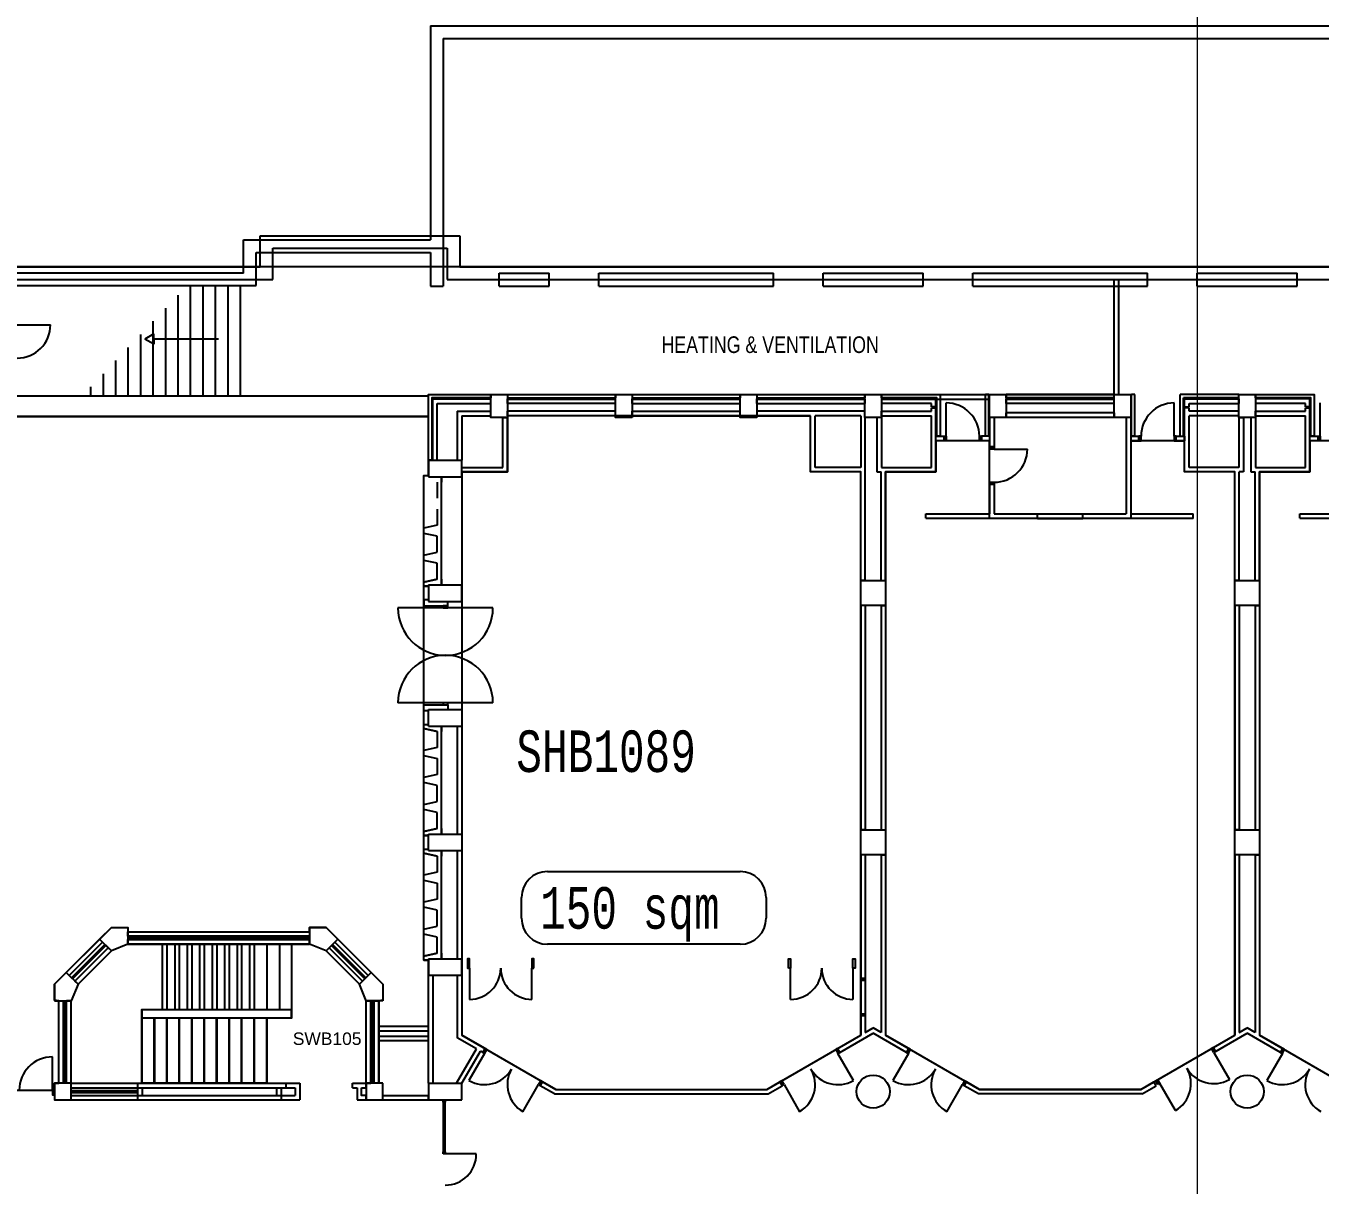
# Model space of a CAD drawing. Header units: millimetres. Extents: x -12337 to 132498, y -9485 to 82319.
# Drawn here: x 14338 to 45483, y 54419 to 82319 of the extents above; entities that cross this region are included whole.
import ezdxf

# ---------------------------------------------------------------- set-up
doc = ezdxf.new("R2010")
doc.units = ezdxf.units.MM
for name, color, linetype in [('Basement 1 - Doors Windows and Openings', 7, 'Continuous'), ('Basement 1 - General', 7, 'Continuous'), ('Basement 1 - Spaces and Zones', 7, 'Continuous'), ('Basement 1 - Stairs', 7, 'Continuous'), ('Basement 1 - Structural Members', 7, 'Continuous'), ('Basement 1 - Walls', 7, 'Continuous'), ('Basement 2 - General', 7, 'Continuous'), ('Basement 2 - Spaces and Zones', 7, 'Continuous'), ('Basement 2 - Stairs', 7, 'Continuous'), ('Basement 2 - Structural Members', 7, 'Continuous')]:
    doc.layers.add(name, color=color, linetype=linetype)
doc.styles.add('arial', font='arial.ttf')
doc.styles.add('monotxt', font='monotxt.shx')
doc.styles.add('Text_Style_2', font='Freehand', dxfattribs={"width": 0.8})

msp = doc.modelspace()

# ---------------------------------------------------------------- linework, layer by layer
at = {"layer": 'Basement 1 - Doors Windows and Openings', "color": 1, "linetype": 'Continuous', "lineweight": -3}
for p, q in [((14128, 75123, 2700), (14928, 75123, 2700)), ((36483, 72444, 2700), (36483, 73244, 2700)), ((41973, 72444, 2700), (41973, 73244, 2700)), ((45483, 72444, 2700), (45483, 73244, 2700)), ((37638, 72134, 2700), (38438, 72134, 2700)), ((24380, 68312, 2700), (23292, 68312, 2700)), ((25577, 68312, 2700), (24490, 68312, 2700)), ((24380, 66027, 2700), (23292, 66027, 2700)), ((25577, 66027, 2700), (24490, 66027, 2700)), ((25015, 59639, 2700), (25015, 58889, 2700)), ((26515, 58889, 2700), (26515, 59639, 2700)), ((32741, 58889, 2700), (32741, 59639, 2700)), ((34241, 59639, 2700), (34241, 58889, 2700)), ((34428, 59343, 2700), (34428, 58543, 2700)), ((34538, 59343, 2700), (34538, 58543, 2700)), ((14978, 56704, 2700), (14978, 57504, 2700)), ((25375, 57587, 2700), (25000, 56937, 2700)), ((34256, 56937, 2700), (33881, 57587, 2700)), ((35575, 57587, 2700), (35200, 56937, 2700)), ((42924, 57612, 2700), (43299, 56962, 2700)), ((44575, 57587, 2700), (44200, 56937, 2700)), ((26299, 56187, 2700), (26674, 56837, 2700)), ((32582, 56837, 2700), (32957, 56187, 2700)), ((36499, 56187, 2700), (36874, 56837, 2700)), ((42000, 56212, 2700), (41625, 56862, 2700)), ((24378, 56419, 2700), (24378, 55219, 2700)), ((24403, 55219, 2700), (24403, 56419, 2700)), ((24428, 55219, 2700), (24428, 56419, 2700)), ((25178, 55169, 2700), (24428, 55169, 2700))]:
    msp.add_line(p, q, dxfattribs=at)
at = {"layer": 'Basement 1 - Doors Windows and Openings', "color": 1, "linetype": 'Continuous'}
for p, q in [((16240, 60209, 2700), (15438, 59408, 2700)), ((15452, 59393, 2700), (16254, 60195, 2700)), ((16268, 60181, 2700), (16395, 60054, 2700)), ((21688, 60181, 2700), (21561, 60054, 2700)), ((22504, 59393, 2700), (21702, 60195, 2700)), ((21717, 60209, 2700), (22518, 59408, 2700))]:
    msp.add_line(p, q, dxfattribs=at)
at = {"layer": 'Basement 1 - Doors Windows and Openings', "color": 1, "linetype": 'Continuous', "lineweight": -3, "elevation": 2700}
for points in [[(36433, 72444), (36483, 72444), (36483, 72334), (36433, 72334), (36433, 72444)], [(37283, 72444), (37333, 72444), (37333, 72334), (37283, 72334), (37283, 72444)], [(41173, 72444), (41123, 72444), (41123, 72334), (41173, 72334), (41173, 72444)], [(42023, 72444), (41973, 72444), (41973, 72334), (42023, 72334), (42023, 72444)], [(45433, 72444), (45483, 72444), (45483, 72334), (45433, 72334), (45433, 72444)], [(37638, 72184), (37638, 72134), (37528, 72134), (37528, 72184), (37638, 72184)], [(37638, 71334), (37638, 71284), (37528, 71284), (37528, 71334), (37638, 71334)], [(24490, 68312), (24490, 68362), (24380, 68362), (24380, 68312), (24490, 68312)], [(24490, 65977), (24490, 66027), (24380, 66027), (24380, 65977), (24490, 65977)], [(25015, 59639), (25015, 59869), (24965, 59869), (24965, 59639), (25015, 59639)], [(26565, 59639), (26565, 59869), (26515, 59869), (26515, 59639), (26565, 59639)], [(32691, 59639), (32691, 59869), (32741, 59869), (32741, 59639), (32691, 59639)], [(34241, 59639), (34241, 59869), (34291, 59869), (34291, 59639), (34241, 59639)], [(34428, 59343), (34428, 59393), (34538, 59393), (34538, 59343), (34428, 59343)], [(34428, 58493), (34428, 58543), (34538, 58543), (34538, 58493), (34428, 58493)], [(25375, 57587), (25430, 57682), (25387, 57707), (25332, 57612), (25375, 57587)], [(33924, 57612), (33869, 57707), (33826, 57682), (33881, 57587), (33924, 57612)], [(35575, 57587), (35630, 57682), (35587, 57707), (35532, 57612), (35575, 57587)], [(42924, 57612), (42869, 57707), (42913, 57732), (42968, 57637), (42924, 57612)], [(44575, 57587), (44630, 57682), (44587, 57707), (44532, 57612), (44575, 57587)], [(15028, 56704), (14978, 56704), (14978, 56594), (15028, 56594), (15028, 56704)], [(26718, 56812), (26773, 56907), (26729, 56932), (26674, 56837), (26718, 56812)], [(32582, 56837), (32527, 56932), (32484, 56907), (32539, 56812), (32582, 56837)], [(36918, 56812), (36973, 56907), (36929, 56932), (36874, 56837), (36918, 56812)], [(41582, 56837), (41527, 56932), (41570, 56957), (41625, 56862), (41582, 56837)], [(24378, 56419), (24378, 56469), (24428, 56469), (24428, 56419), (24378, 56419)], [(24378, 55169), (24378, 55219), (24428, 55219), (24428, 55169), (24378, 55169)]]:
    msp.add_lwpolyline(points, dxfattribs=at)
at = {"layer": 'Basement 1 - Doors Windows and Openings', "color": 1, "linetype": 'Continuous', "elevation": 2700}
for points in [[(16395, 60054), (16113, 60336), (15311, 59535), (15594, 59252), (16395, 60054)], [(21561, 60054), (21844, 60336), (22645, 59535), (22363, 59252), (21561, 60054)]]:
    msp.add_lwpolyline(points, dxfattribs=at)
at = {"layer": 'Basement 1 - Doors Windows and Openings', "color": 1, "linetype": 'Continuous', "lineweight": -3}
for centre, radius, start, end in [((14128, 75123, 2700), 800, 270, 0), ((36483, 72444, 2700), 800, 0, 90), ((41973, 72444, 2700), 800, 90, 180), ((37638, 72134, 2700), 800, 270, 0), ((24435, 68312, 2700), 1143, 180, 0), ((24435, 66027, 2700), 1143, 0, 180), ((25015, 59639, 2700), 750, 270, 0), ((26515, 59639, 2700), 750, 180, 270), ((32741, 59639, 2700), 750, 270, 0), ((34241, 59639, 2700), 750, 180, 270), ((14978, 56704, 2700), 800, 90, 180), ((25375, 57587, 2700), 750, 240.0001, 329.9999), ((26674, 56837, 2700), 750, 149.9999, 240.0002), ((32582, 56837, 2700), 750, 300, 30), ((33881, 57587, 2700), 750, 210, 300), ((35575, 57587, 2700), 750, 240, 330), ((36874, 56837, 2700), 750, 149.9999, 240.0002), ((41625, 56862, 2700), 750, 300, 30), ((42924, 57612, 2700), 750, 210, 300), ((44575, 57587, 2700), 750, 240, 330), ((45874, 56837, 2700), 750, 150, 240), ((24428, 55169, 2700), 750, 270, 0)]:
    msp.add_arc(centre, radius, start, end, dxfattribs=at)
at = {"layer": 'Basement 1 - General', "color": 7, "linetype": 'Continuous'}
for p, q in [((26890, 61966, 2700), (31527, 61966, 2700)), ((26265, 60841, 2700), (26265, 61341, 2700)), ((32152, 61341, 2700), (32152, 60841, 2700)), ((31527, 60216, 2700), (26890, 60216, 2700))]:
    msp.add_line(p, q, dxfattribs=at)
for centre, start, end in [((26890, 61341, 2700), 90, 180), ((31527, 61341, 2700), 0, 90), ((26890, 60841, 2700), 180, 270), ((31527, 60841, 2700), 270, 0)]:
    msp.add_arc(centre, 625, start, end, dxfattribs=at)
at = {"layer": 'Basement 1 - Spaces and Zones', "color": 10, "linetype": 'Continuous', "elevation": 2700}
msp.add_lwpolyline([(14128, 56704), (15028, 56704), (15028, 56869), (15128, 56869), (15128, 58852), (15028, 58869), (15028, 59252), (16395, 60619), (16795, 60619), (16795, 60519), (21161, 60519), (21161, 60619), (21561, 60619), (22928, 59252), (22928, 58869), (22828, 58852), (22828, 58246), (24028, 58246), (24028, 59837), (23914, 59837), (23914, 71502), (24028, 71502), (24028, 72919), (24028, 72919), (13978, 72919)], dxfattribs=at)
for points in [[(33218, 72936), (25928, 72936), (25928, 71584), (24828, 71584), (24828, 58030), (27089, 56724), (32167, 56724), (34428, 58030), (34428, 71584), (33218, 71584), (33218, 72936)], [(36238, 72334), (36238, 71584), (35028, 71584), (35028, 58030), (37289, 56724), (41167, 56724), (43428, 58030), (43428, 71584), (42218, 71584), (42218, 72334), (40928, 72334), (40928, 70464), (37528, 70464), (37528, 72334), (36238, 72334)], [(45238, 72334), (45238, 71584), (44028, 71584), (44028, 58030), (46289, 56724), (50167, 56724), (52428, 58030), (52428, 71584), (51218, 71584), (51218, 72334), (49928, 72334), (49928, 70464), (46528, 70464), (46528, 72334), (45238, 72334)]]:
    msp.add_lwpolyline(points, close=True, dxfattribs=at)
at = {"layer": 'Basement 1 - Stairs', "color": 7, "linetype": 'Continuous'}
for p, q in [((18295, 76069, 2700), (18295, 73419, 2700)), ((18595, 76069, 2700), (18595, 73419, 2700)), ((18895, 76069, 2700), (18895, 73419, 2700)), ((19195, 76054, 2700), (19195, 73419, 2700)), ((19495, 76069, 2700), (19495, 73419, 2700)), ((17995, 75842, 2700), (17995, 73419, 2700)), ((17695, 75526, 2700), (17695, 73419, 2700)), ((17395, 75210, 2700), (17395, 73419, 2700)), ((17095, 74895, 2700), (17095, 73419, 2700)), ((17416, 74911, 2700), (17201, 74783, 2700)), ((17416, 74655, 2700), (17201, 74783, 2700)), ((17416, 74783, 2700), (17416, 74911, 2700)), ((18975, 74783, 2700), (17416, 74783, 2700)), ((17416, 74783, 2700), (17416, 74655, 2700)), ((16795, 74579, 2700), (16795, 73419, 2700)), ((16495, 74264, 2700), (16495, 73419, 2700)), ((16195, 73948, 2700), (16195, 73419, 2700)), ((15895, 73633, 2700), (15895, 73419, 2700)), ((17738, 58644, 2700), (17738, 60219, 2700)), ((17738, 60219, 2700), (20738, 60219, 2700)), ((18038, 58644, 2700), (18038, 60219, 2700)), ((18338, 58644, 2700), (18338, 60219, 2700)), ((18638, 58644, 2700), (18638, 60219, 2700)), ((18938, 58644, 2700), (18938, 60219, 2700)), ((19238, 58644, 2700), (19238, 60219, 2700)), ((19538, 58644, 2700), (19538, 60219, 2700)), ((19838, 58644, 2700), (19838, 60219, 2700)), ((20138, 60219, 2700), (20138, 58644, 2700)), ((20438, 60219, 2700), (20438, 58644, 2700)), ((20738, 58644, 2700), (20738, 60219, 2700)), ((17438, 56869, 2700), (17438, 58444, 2700)), ((17738, 56869, 2700), (17738, 58444, 2700)), ((18038, 56869, 2700), (18038, 58444, 2700)), ((18338, 56869, 2700), (18338, 58444, 2700)), ((18638, 56869, 2700), (18638, 58444, 2700)), ((18938, 56869, 2700), (18938, 58444, 2700)), ((19238, 56869, 2700), (19238, 58444, 2700)), ((19538, 56869, 2700), (19538, 58444, 2700)), ((19838, 56869, 2700), (19838, 58444, 2700))]:
    msp.add_line(p, q, dxfattribs=at)
at = {"layer": 'Basement 1 - Stairs', "color": 7, "linetype": 'Continuous', "elevation": 2700}
for points in [[(17138, 58444), (17138, 58644), (20738, 58644)], [(20138, 58444), (20738, 58444), (20738, 58644)], [(20138, 56869), (17138, 56869), (17138, 58444), (20138, 58444), (20138, 56869)], [(17003, 56694), (17003, 56644), (15453, 56644), (15453, 56694), (17003, 56694)]]:
    msp.add_lwpolyline(points, dxfattribs=at)
at = {"layer": 'Basement 1 - Structural Members', "color": 4, "linetype": 'Continuous'}
for p, q in [((24078, 82319, 2700), (57178, 82319, 2700)), ((24078, 82319, 2700), (24078, 77169, 2700)), ((24378, 82019, 2700), (24378, 76054, 2700)), ((24378, 82019, 2700), (56878, 82019, 2700)), ((19578, 77169, 2700), (24078, 77169, 2700)), ((19578, 76369, 2700), (19578, 77169, 2700)), ((19878, 76869, 2700), (24078, 76869, 2700)), ((19878, 76069, 2700), (19878, 76869, 2700)), ((24078, 76869, 2700), (24078, 76054, 2700)), ((19578, 76369, 2700), (14128, 76369, 2700)), ((25728, 76369, 2700), (26928, 76369, 2700)), ((25728, 76054, 2700), (25728, 76369, 2700)), ((26928, 76054, 2700), (26928, 76369, 2700)), ((28128, 76054, 2700), (28128, 76369, 2700)), ((28128, 76369, 2700), (32328, 76369, 2700)), ((32328, 76054, 2700), (32328, 76369, 2700)), ((33528, 76054, 2700), (33528, 76369, 2700)), ((33528, 76369, 2700), (35928, 76369, 2700)), ((35928, 76054, 2700), (35928, 76369, 2700)), ((37128, 76369, 2700), (41328, 76369, 2700)), ((37128, 76054, 2700), (37128, 76369, 2700)), ((41328, 76054, 2700), (41328, 76369, 2700)), ((42528, 76369, 2700), (44928, 76369, 2700)), ((42528, 76054, 2700), (42528, 76369, 2700)), ((44928, 76054, 2700), (44928, 76369, 2700)), ((14128, 76069, 2700), (19878, 76069, 2700)), ((24078, 76054, 2700), (24378, 76054, 2700)), ((25728, 76054, 2700), (26928, 76054, 2700)), ((28128, 76054, 2700), (32328, 76054, 2700)), ((33528, 76054, 2700), (35928, 76054, 2700)), ((37128, 76054, 2700), (41328, 76054, 2700)), ((42528, 76054, 2700), (44928, 76054, 2700)), ((13978, 73419, 2700), (24028, 73419, 2700)), ((25928, 73444, 2700), (28528, 73444, 2700)), ((25928, 73444, 2700), (25928, 73364, 2700)), ((25928, 73364, 2700), (28528, 73364, 2700)), ((28528, 73444, 2700), (28528, 73364, 2700)), ((28928, 73444, 2700), (28928, 73364, 2700)), ((28928, 73444, 2700), (31528, 73444, 2700)), ((28928, 73364, 2700), (31528, 73364, 2700)), ((31528, 73444, 2700), (31528, 73364, 2700)), ((31928, 73444, 2700), (31928, 73364, 2700)), ((31928, 73444, 2700), (34528, 73444, 2700)), ((31928, 73364, 2700), (34528, 73364, 2700)), ((34528, 73444, 2700), (34528, 73364, 2700)), ((34928, 73364, 2700), (34928, 73444, 2700)), ((37508, 73444, 2700), (37428, 73444, 2700)), ((37428, 72444, 2700), (37428, 73444, 2700)), ((37508, 72444, 2700), (37508, 73444, 2700)), ((40528, 73444, 2700), (37928, 73444, 2700)), ((37928, 73364, 2700), (37928, 73444, 2700)), ((40528, 73364, 2700), (37928, 73364, 2700)), ((40528, 73364, 2700), (40528, 73444, 2700)), ((40948, 72444, 2700), (40948, 73444, 2700)), ((41028, 73444, 2700), (40948, 73444, 2700)), ((41028, 72444, 2700), (41028, 73444, 2700)), ((43528, 73444, 2700), (42118, 73444, 2700)), ((42118, 72444, 2700), (42118, 73444, 2700)), ((42198, 72444, 2700), (42198, 73364, 2700)), ((43528, 73364, 2700), (42198, 73364, 2700)), ((43528, 73364, 2700), (43528, 73444, 2700)), ((43928, 73364, 2700), (43928, 73444, 2700)), ((13978, 72919, 2700), (24028, 72919, 2700)), ((37508, 72444, 2700), (37428, 72444, 2700)), ((41028, 72444, 2700), (40948, 72444, 2700)), ((42118, 72444, 2700), (42198, 72444, 2700)), ((24028, 71869, 2700), (24828, 71869, 2700)), ((24028, 71869, 2700), (24028, 71469, 2700)), ((24028, 71869, 2700), (24028, 71469, 2700)), ((24028, 71869, 2700), (24828, 71869, 2700)), ((24828, 71469, 2700), (24828, 71869, 2700)), ((24828, 71469, 2700), (24828, 71869, 2700)), ((24028, 71469, 2700), (24828, 71469, 2700)), ((24028, 71469, 2700), (24828, 71469, 2700)), ((24236, 71335, 2700), (24236, 70953, 2700)), ((24340, 68869, 2700), (24340, 71469, 2700)), ((24340, 71469, 2700), (24340, 71335, 2700)), ((24236, 70685, 2700), (24236, 70303, 2700)), ((24236, 70303, 2700), (23914, 70232, 2700)), ((24236, 70035, 2700), (23914, 70106, 2700)), ((24236, 69653, 2700), (24236, 70035, 2700)), ((23914, 69582, 2700), (24236, 69653, 2700)), ((24236, 69385, 2700), (23914, 69456, 2700)), ((24236, 69003, 2700), (24236, 69385, 2700)), ((23914, 68932, 2700), (24236, 69003, 2700)), ((23914, 68932, 2700), (24236, 69003, 2700)), ((24236, 69003, 2700), (23914, 68932, 2700)), ((23914, 68837, 2700), (23914, 68932, 2700)), ((24028, 68837, 2700), (23914, 68837, 2700)), ((23914, 68837, 2700), (24028, 68837, 2700)), ((24028, 68869, 2700), (24828, 68869, 2700)), ((24028, 68869, 2700), (24028, 68469, 2700)), ((24340, 68869, 2700), (24340, 69003, 2700)), ((24340, 69003, 2700), (24340, 68869, 2700)), ((24828, 68469, 2700), (24828, 68869, 2700)), ((23914, 68505, 2700), (23914, 68362, 2700)), ((24028, 68505, 2700), (23914, 68505, 2700)), ((23914, 68362, 2700), (24490, 68362, 2700)), ((24028, 68469, 2700), (24828, 68469, 2700)), ((24490, 68362, 2700), (24490, 68469, 2700)), ((23914, 65834, 2700), (23914, 65977, 2700)), ((23914, 65977, 2700), (24490, 65977, 2700)), ((24028, 65834, 2700), (23914, 65834, 2700)), ((24028, 65469, 2700), (24028, 65869, 2700)), ((24028, 65869, 2700), (24828, 65869, 2700)), ((24490, 65977, 2700), (24490, 65869, 2700)), ((24828, 65869, 2700), (24828, 65469, 2700)), ((23914, 62837, 2700), (23914, 65502, 2700)), ((23914, 65502, 2700), (24028, 65502, 2700)), ((23914, 65406, 2700), (24236, 65335, 2700)), ((24236, 65335, 2700), (23914, 65406, 2700)), ((24028, 65469, 2700), (24828, 65469, 2700)), ((24340, 62869, 2700), (24340, 65469, 2700)), ((24340, 65469, 2700), (24340, 65335, 2700)), ((24236, 65335, 2700), (24236, 64953, 2700)), ((24236, 64953, 2700), (23914, 64882, 2700)), ((23914, 64756, 2700), (24236, 64685, 2700)), ((24236, 64685, 2700), (24236, 64303, 2700)), ((24236, 64303, 2700), (23914, 64232, 2700)), ((24236, 64035, 2700), (23914, 64106, 2700)), ((24236, 63653, 2700), (24236, 64035, 2700)), ((23914, 63582, 2700), (24236, 63653, 2700)), ((24236, 63385, 2700), (23914, 63456, 2700)), ((24236, 63003, 2700), (24236, 63385, 2700)), ((23914, 62932, 2700), (24236, 63003, 2700)), ((23914, 62932, 2700), (24236, 63003, 2700)), ((24236, 63003, 2700), (23914, 62932, 2700)), ((23914, 62837, 2700), (23914, 62932, 2700)), ((24340, 63003, 2700), (24340, 62869, 2700)), ((24340, 62869, 2700), (24340, 63003, 2700)), ((23914, 62837, 2700), (24028, 62837, 2700)), ((24028, 62837, 2700), (23914, 62837, 2700)), ((24028, 62869, 2700), (24828, 62869, 2700)), ((24028, 62469, 2700), (24028, 62869, 2700)), ((24828, 62869, 2700), (24828, 62469, 2700)), ((23914, 62502, 2700), (24028, 62502, 2700)), ((23914, 59837, 2700), (23914, 62502, 2700)), ((24236, 62335, 2700), (23914, 62406, 2700)), ((23914, 62406, 2700), (24236, 62335, 2700)), ((24028, 62469, 2700), (24828, 62469, 2700)), ((24236, 62335, 2700), (24236, 61953, 2700)), ((24340, 62469, 2700), (24340, 62335, 2700)), ((24340, 59869, 2700), (24340, 62469, 2700)), ((24236, 61953, 2700), (23914, 61882, 2700)), ((23914, 61756, 2700), (24236, 61685, 2700)), ((24236, 61685, 2700), (24236, 61303, 2700)), ((24236, 61303, 2700), (23914, 61232, 2700)), ((24236, 61035, 2700), (23914, 61106, 2700)), ((24236, 60653, 2700), (24236, 61035, 2700)), ((16395, 60619, 2700), (16113, 60336, 2700)), ((16395, 60619, 2700), (16795, 60619, 2700)), ((16795, 60619, 2700), (16795, 60219, 2700)), ((16795, 60519, 2700), (21161, 60519, 2700)), ((21561, 60619, 2700), (21161, 60619, 2700)), ((21161, 60619, 2700), (21161, 60219, 2700)), ((21561, 60619, 2700), (21844, 60336, 2700)), ((23914, 60582, 2700), (24236, 60653, 2700)), ((24236, 60385, 2700), (23914, 60456, 2700)), ((16113, 60336, 2700), (16395, 60054, 2700)), ((16795, 60219, 2700), (16395, 60054, 2700)), ((16795, 60379, 2700), (21161, 60379, 2700)), ((21561, 60054, 2700), (21161, 60219, 2700)), ((21844, 60336, 2700), (21561, 60054, 2700)), ((24236, 60003, 2700), (24236, 60385, 2700)), ((23914, 59932, 2700), (24236, 60003, 2700)), ((24236, 60003, 2700), (23914, 59932, 2700)), ((23914, 59932, 2700), (24236, 60003, 2700)), ((23914, 59837, 2700), (23914, 59932, 2700)), ((23914, 59837, 2700), (24028, 59837, 2700)), ((24028, 59837, 2700), (23914, 59837, 2700)), ((24028, 59869, 2700), (24028, 59469, 2700)), ((24028, 59869, 2700), (24828, 59869, 2700)), ((24340, 59869, 2700), (24340, 60003, 2700)), ((24340, 60003, 2700), (24340, 59869, 2700)), ((24828, 59469, 2700), (24828, 59869, 2700)), ((15028, 59252, 2700), (15311, 59535, 2700)), ((15311, 59535, 2700), (15594, 59252, 2700)), ((22645, 59535, 2700), (22363, 59252, 2700)), ((22928, 59252, 2700), (22645, 59535, 2700)), ((15028, 59252, 2700), (15028, 58852, 2700)), ((15594, 59252, 2700), (15428, 58852, 2700)), ((22528, 58852, 2700), (22363, 59252, 2700)), ((22928, 59252, 2700), (22928, 58852, 2700)), ((24028, 59469, 2700), (24828, 59469, 2700)), ((15028, 59002, 2700), (15028, 58869, 2700)), ((22928, 59002, 2700), (22928, 58869, 2700)), ((15028, 58852, 2700), (15428, 58852, 2700)), ((15128, 56869, 2700), (15128, 58852, 2700)), ((15268, 56869, 2700), (15268, 58852, 2700)), ((22928, 58852, 2700), (22528, 58852, 2700)), ((22688, 56869, 2700), (22688, 58852, 2700)), ((22828, 56869, 2700), (22828, 58852, 2700)), ((24028, 56869, 2700), (24028, 56469, 2700)), ((24028, 56869, 2700), (24828, 56869, 2700)), ((24828, 56469, 2700), (24828, 56869, 2700)), ((24028, 56469, 2700), (24828, 56469, 2700))]:
    msp.add_line(p, q, dxfattribs=at)
at = {"layer": 'Basement 1 - Structural Members', "color": 4, "linetype": 'Continuous', "elevation": 2700}
for points in [[(24108, 71869), (24028, 71869), (24028, 73444), (25528, 73444), (25528, 73364), (24108, 73364), (24108, 71869)], [(25928, 72894), (25528, 72894), (25528, 73444), (25928, 73444), (25928, 72894)], [(28928, 72894), (28528, 72894), (28528, 73444), (28928, 73444), (28928, 72894)], [(31928, 72894), (31528, 72894), (31528, 73444), (31928, 73444), (31928, 72894)], [(34928, 72894), (34528, 72894), (34528, 73444), (34928, 73444), (34928, 72894)], [(34928, 73444), (36338, 73444), (36338, 72444), (36258, 72444), (36258, 73364), (34928, 73364)], [(37928, 72894), (37528, 72894), (37528, 73444), (37928, 73444), (37928, 72894)], [(40928, 72894), (40528, 72894), (40528, 73444), (40928, 73444), (40928, 72894)], [(43928, 72894), (43528, 72894), (43528, 73444), (43928, 73444), (43928, 72894)], [(43928, 73444), (45338, 73444), (45338, 72444), (45258, 72444), (45258, 73364), (43928, 73364)], [(35028, 68369), (34428, 68369), (34428, 68969), (35028, 68969), (35028, 68369)], [(44028, 68369), (43428, 68369), (43428, 68969), (44028, 68969), (44028, 68369)], [(35028, 62369), (34428, 62369), (34428, 62969), (35028, 62969), (35028, 62369)], [(44028, 62369), (43428, 62369), (43428, 62969), (44028, 62969), (44028, 62369)], [(15428, 56869), (15028, 56869), (15028, 56469), (15428, 56469), (15428, 56869)], [(22928, 56869), (22528, 56869), (22528, 56469), (22928, 56469), (22928, 56869)]]:
    msp.add_lwpolyline(points, dxfattribs=at)
at = {"layer": 'Basement 1 - Structural Members', "color": 4, "linetype": 'Continuous'}
for centre in [(34728, 56669, 2700), (43728, 56669, 2700)]:
    msp.add_circle(centre, 400, dxfattribs=at)
at = {"layer": 'Basement 1 - Walls', "color": 3, "linetype": 'Continuous'}
for p, q in [((24128, 71869), (24128, 73344)), ((24128, 73344), (25528, 73344)), ((24238, 73234), (25528, 73234)), ((24238, 71869), (24238, 73234)), ((25528, 73234), (25528, 73344)), ((25928, 73234), (25928, 73344)), ((28528, 73344), (25928, 73344)), ((28528, 73234), (25928, 73234)), ((28528, 73234), (28528, 73344)), ((28928, 73234), (28928, 73344)), ((28928, 73344), (31528, 73344)), ((28928, 73234), (31528, 73234)), ((31528, 73234), (31528, 73344)), ((31928, 73344), (34528, 73344)), ((31928, 73234), (31928, 73344)), ((31928, 73234), (34528, 73234)), ((34528, 73344), (34528, 73234)), ((34928, 73344), (34928, 73234)), ((36238, 73344), (34928, 73344)), ((36128, 73234), (34928, 73234)), ((36128, 73150), (36128, 73234)), ((36238, 73150), (36238, 73344)), ((37928, 73234), (37928, 73344)), ((40528, 73344), (37928, 73344)), ((40528, 73234), (37928, 73234)), ((40528, 73234), (40528, 73344)), ((42218, 73344), (43528, 73344)), ((42218, 73150), (42218, 73344)), ((42328, 73150), (42328, 73234)), ((42328, 73234), (43528, 73234)), ((43528, 73344), (43528, 73234)), ((43928, 73344), (43928, 73234)), ((45238, 73344), (43928, 73344)), ((45128, 73234), (43928, 73234)), ((45128, 73150), (45128, 73234)), ((45238, 73150), (45238, 73344)), ((24718, 73046), (24718, 71869)), ((24718, 73046), (25528, 73046)), ((24828, 72936), (24828, 71869)), ((24828, 72936), (25528, 72936)), ((25528, 72936), (25528, 73046)), ((25818, 72894), (25928, 72894)), ((25818, 71694), (25818, 72894)), ((25928, 72936), (25928, 73046)), ((28528, 73046), (25928, 73046)), ((28528, 72936), (25928, 72936)), ((25928, 71584), (25928, 72894)), ((28528, 72936), (28528, 73046)), ((28928, 72936), (28928, 73046)), ((28928, 73046), (31528, 73046)), ((28928, 72936), (31528, 72936)), ((31528, 72936), (31528, 73046)), ((34528, 73046), (31928, 73046)), ((33218, 71584), (33218, 72936)), ((33328, 71694), (33328, 72936)), ((34428, 72936), (33328, 72936)), ((34428, 72936), (34428, 71694)), ((34528, 72894), (34528, 73046)), ((34538, 72894), (34528, 72894)), ((34538, 68969), (34538, 72894)), ((34928, 72894), (34818, 72894)), ((34818, 72894), (34818, 71584)), ((34928, 72936), (34928, 73046)), ((34928, 73046), (36128, 73046)), ((34928, 72936), (36128, 72936)), ((34928, 72894), (34928, 71694)), ((36238, 73150), (36128, 73150)), ((36128, 73130), (36238, 73130)), ((36128, 73046), (36128, 73130)), ((36128, 71694), (36128, 72936)), ((36238, 71584), (36238, 73130)), ((37528, 72894), (37528, 72184)), ((37638, 72894), (37528, 72894)), ((37638, 72894), (37638, 72184)), ((40528, 73004), (37928, 73004)), ((37928, 72894), (37928, 73004)), ((40528, 72894), (37928, 72894)), ((40528, 73004), (40528, 72894)), ((40818, 72894), (40818, 70574)), ((40928, 72894), (40818, 72894)), ((40928, 72894), (40928, 70574)), ((42218, 73150), (42328, 73150)), ((42218, 71584), (42218, 73130)), ((42328, 73130), (42218, 73130)), ((42328, 73046), (42328, 73130)), ((43528, 73046), (42328, 73046)), ((42328, 71694), (42328, 72936)), ((43528, 72936), (42328, 72936)), ((43528, 72936), (43528, 73046)), ((43528, 72894), (43528, 71694)), ((43528, 72894), (43638, 72894)), ((43638, 72894), (43638, 71584)), ((43928, 72894), (43818, 72894)), ((43818, 72894), (43818, 71584)), ((43928, 72936), (43928, 73046)), ((43928, 73046), (45128, 73046)), ((43928, 72936), (45128, 72936)), ((43928, 72894), (43928, 71694)), ((45238, 73150), (45128, 73150)), ((45128, 73046), (45128, 73130)), ((45128, 73130), (45238, 73130)), ((45128, 71694), (45128, 72936)), ((45238, 71584), (45238, 73130)), ((37333, 72334), (37333, 72444)), ((37528, 72444), (37333, 72444)), ((37528, 72334), (37333, 72334)), ((37528, 72444), (37528, 72334)), ((40928, 72444), (40928, 72334)), ((40928, 72444), (41123, 72444)), ((40928, 72334), (41123, 72334)), ((41123, 72334), (41123, 72444)), ((42023, 72444), (42218, 72444)), ((42023, 72334), (42023, 72444)), ((42023, 72334), (42218, 72334)), ((42218, 72444), (42218, 72334)), ((37638, 72184), (37528, 72184)), ((24128, 71869), (24238, 71869)), ((24718, 71869), (24828, 71869)), ((24828, 71584), (24828, 71694)), ((24828, 71694), (25818, 71694)), ((34428, 71694), (33328, 71694)), ((34928, 71694), (36128, 71694)), ((43528, 71694), (42328, 71694)), ((43928, 71694), (45128, 71694)), ((24718, 71469), (24828, 71469)), ((24828, 71584), (25928, 71584)), ((34428, 71584), (33218, 71584)), ((34428, 68969), (34428, 71584)), ((34818, 71584), (34918, 71584)), ((34918, 68969), (34918, 71584)), ((35028, 71584), (36238, 71584)), ((35028, 68969), (35028, 71584)), ((43428, 71584), (42218, 71584)), ((43428, 68969), (43428, 71584)), ((43538, 68969), (43538, 71584)), ((43638, 71584), (43538, 71584)), ((43818, 71584), (43918, 71584)), ((43918, 68969), (43918, 71584)), ((44028, 68969), (44028, 71584)), ((44028, 71584), (45238, 71584)), ((37638, 71284), (37528, 71284)), ((37528, 71284), (37528, 70574)), ((37638, 71284), (37638, 70574)), ((35994, 70468), (35994, 70578)), ((35994, 70574), (37528, 70574)), ((38683, 70464), (35994, 70464)), ((37638, 70574), (38683, 70574)), ((38683, 70464), (38683, 70574)), ((38683, 70574), (39773, 70574)), ((38683, 70464), (39773, 70464)), ((39773, 70464), (39773, 70574)), ((39773, 70574), (40818, 70574)), ((42428, 70464), (39773, 70464)), ((40928, 70574), (42428, 70574)), ((42428, 70464), (42428, 70574)), ((44994, 70468), (44994, 70578)), ((44994, 70574), (46528, 70574)), ((47683, 70464), (44994, 70464)), ((24718, 68869), (24828, 68869)), ((34538, 68969), (34428, 68969)), ((34918, 68969), (35028, 68969)), ((43538, 68969), (43428, 68969)), ((43918, 68969), (44028, 68969)), ((34428, 68369), (34428, 62969)), ((34538, 68369), (34428, 68369)), ((34538, 68369), (34538, 62969)), ((34918, 68369), (35028, 68369)), ((34918, 68369), (34918, 62969)), ((35028, 68369), (35028, 62969)), ((43428, 68369), (43428, 62969)), ((43538, 68369), (43428, 68369)), ((43538, 68369), (43538, 62969)), ((43918, 68369), (43918, 62969)), ((43918, 68369), (44028, 68369)), ((44028, 68369), (44028, 62969)), ((24718, 65469), (24828, 65469)), ((24718, 65469), (24718, 62869)), ((24828, 65469), (24828, 62869)), ((34538, 62969), (34428, 62969)), ((34918, 62969), (35028, 62969)), ((43538, 62969), (43428, 62969)), ((43918, 62969), (44028, 62969)), ((24718, 62869), (24828, 62869)), ((24718, 62469), (24828, 62469)), ((24718, 62469), (24718, 59869)), ((24828, 62469), (24828, 59869)), ((34538, 62369), (34428, 62369)), ((34428, 62369), (34428, 59393)), ((34538, 62369), (34538, 59393)), ((34918, 62369), (34918, 58093)), ((34918, 62369), (35028, 62369)), ((35028, 62369), (35028, 58030)), ((43538, 62369), (43428, 62369)), ((43428, 62369), (43428, 58030)), ((43538, 62369), (43538, 58093)), ((43918, 62369), (43918, 58093)), ((43918, 62369), (44028, 62369)), ((44028, 62369), (44028, 58030)), ((16795, 60219), (16795, 60329)), ((16795, 60329), (21161, 60329)), ((16795, 60219), (21161, 60219)), ((21161, 60219), (21161, 60329)), ((24718, 59869), (24828, 59869)), ((24028, 59469), (24138, 59469)), ((24028, 56869), (24028, 59469)), ((24138, 56869), (24138, 59469)), ((24718, 59469), (24828, 59469)), ((24718, 59469), (24718, 57966)), ((24828, 59469), (24828, 58030)), ((34538, 59393), (34428, 59393)), ((15318, 56869), (15318, 58852)), ((15428, 58852), (15318, 58852)), ((15428, 56869), (15428, 58852)), ((22528, 58852), (22638, 58852)), ((22528, 56869), (22528, 58852)), ((22638, 56869), (22638, 58852)), ((22828, 58246), (24028, 58246)), ((34538, 58493), (34428, 58493)), ((34428, 58493), (34428, 58030)), ((34538, 58493), (34538, 58093)), ((22828, 58136), (24028, 58136)), ((22828, 58008), (24028, 58008)), ((25180, 57699), (24718, 57966)), ((25387, 57707), (24828, 58030)), ((33869, 57707), (34428, 58030)), ((33924, 57612), (34728, 58076)), ((34538, 58093), (34728, 58203)), ((34918, 58093), (34728, 58203)), ((35532, 57612), (34728, 58076)), ((35587, 57707), (35028, 58030)), ((42869, 57707), (43428, 58030)), ((42924, 57612), (43728, 58076)), ((43538, 58093), (43728, 58203)), ((43918, 58093), (43728, 58203)), ((44532, 57612), (43728, 58076)), ((44587, 57707), (44028, 58030)), ((22828, 57898), (24028, 57898)), ((24701, 56869), (25180, 57699)), ((24828, 56869), (25276, 57644)), ((25332, 57612), (25276, 57644)), ((25332, 57612), (25387, 57707)), ((33924, 57612), (33869, 57707)), ((35532, 57612), (35587, 57707)), ((42924, 57612), (42869, 57707)), ((44532, 57612), (44587, 57707)), ((15428, 56869), (15318, 56869)), ((17028, 56869), (20928, 56869)), ((17028, 56869), (17028, 56469)), ((17138, 56759), (20818, 56759)), ((17138, 56759), (17138, 56579)), ((20818, 56759), (20818, 56579)), ((20928, 56869), (20928, 56469)), ((22528, 56869), (22638, 56869)), ((24028, 56869), (24138, 56869)), ((24701, 56869), (24828, 56869)), ((26718, 56812), (26773, 56907)), ((27060, 56614), (26718, 56812)), ((27089, 56724), (26773, 56907)), ((27089, 56724), (32167, 56724)), ((32167, 56724), (32484, 56907)), ((32197, 56614), (32539, 56812)), ((32484, 56907), (32539, 56812)), ((36918, 56812), (36973, 56907)), ((37260, 56614), (36918, 56812)), ((37289, 56724), (36973, 56907)), ((41167, 56724), (37289, 56724)), ((41167, 56724), (41484, 56907)), ((41197, 56614), (41539, 56812)), ((41539, 56812), (41484, 56907)), ((17028, 56469), (20928, 56469)), ((17138, 56579), (20818, 56579)), ((22928, 56579), (24028, 56579)), ((22928, 56469), (24028, 56469)), ((24028, 56469), (24028, 56579)), ((27060, 56614), (32197, 56614)), ((41197, 56614), (37260, 56614))]:
    msp.add_line(p, q, dxfattribs=at)
for points in [[(31928, 73046), (31928, 72936), (33218, 72936)], [(36433, 72334), (36238, 72334), (36238, 72444), (36433, 72444), (36433, 72334)], [(45433, 72334), (45238, 72334), (45238, 72444), (45433, 72444), (45433, 72334)]]:
    msp.add_lwpolyline(points, dxfattribs=at)
at = {"layer": 'Basement 2 - General', "color": 8, "linetype": 'Continuous', "lineweight": 0}
msp.add_xline((42528, 76569), (0, -1), dxfattribs=at)
at = {"layer": 'Basement 2 - Spaces and Zones', "color": 1, "linetype": 'Continuous'}
msp.add_lwpolyline([(70628, 76519), (-1322, 76519), (-1322, 76519), (-1322, 36869), (-10522, 36869), (-10522, 35169), (-12337, 35169), (-11846, 26867), (81, 26872), (28, 969), (24428, 969), (24428, 2469), (72028, 2469)], dxfattribs=at)
at = {"layer": 'Basement 2 - Stairs', "color": 2, "linetype": 'Continuous'}
for p, q in [((17628, 58644), (17628, 60219)), ((17628, 60219), (19728, 60219)), ((17928, 58644), (17928, 60219)), ((18228, 58644), (18228, 60219)), ((18528, 58644), (18528, 60219)), ((18828, 58644), (18828, 60219)), ((19128, 58644), (19128, 60219)), ((19428, 58644), (19428, 60219)), ((19728, 58644), (19728, 60219)), ((17428, 56869), (17428, 58444)), ((17728, 56869), (17728, 58444)), ((18028, 56869), (18028, 58444)), ((18328, 56869), (18328, 58444)), ((18628, 56869), (18628, 58444)), ((18928, 56869), (18928, 58444)), ((19228, 56869), (19228, 58444)), ((19528, 56869), (19528, 58444)), ((19828, 56869), (19828, 58444))]:
    msp.add_line(p, q, dxfattribs=at)
for points in [[(17128, 58444), (17128, 58644), (20728, 58644)], [(20128, 58444), (20728, 58444), (20728, 58644)], [(20128, 56869), (17128, 56869), (17128, 58444), (20128, 58444), (20128, 56869)]]:
    msp.add_lwpolyline(points, dxfattribs=at)
at = {"layer": 'Basement 2 - Structural Members', "color": 4, "linetype": 'Continuous'}
for p, q in [((19978, 77269), (24778, 77269)), ((19978, 76519), (19978, 77269)), ((24778, 77269), (24778, 76519)), ((20278, 76969), (24478, 76969)), ((20278, 76219), (20278, 76969)), ((24478, 76969), (24478, 76219)), ((13978, 76519), (19978, 76519)), ((24778, 76519), (70628, 76519)), ((13978, 76219), (20278, 76219)), ((24478, 76219), (70928, 76219)), ((40528, 73444), (40528, 76219)), ((40638, 73444), (40638, 76219)), ((25928, 73444), (28528, 73444)), ((25928, 73334), (28528, 73334)), ((28928, 73444), (31528, 73444)), ((28928, 73334), (31528, 73334)), ((31928, 73444), (34528, 73444)), ((31928, 73334), (34528, 73334)), ((34928, 73444), (37528, 73444)), ((34928, 73334), (37528, 73334)), ((37928, 73444), (40528, 73444)), ((37928, 73334), (40528, 73334)), ((24028, 71869), (24828, 71869)), ((24028, 71869), (24028, 71469)), ((24828, 71469), (24828, 71869)), ((24028, 71469), (24828, 71469)), ((24028, 68869), (24028, 68469)), ((24028, 68869), (24828, 68869)), ((24828, 68469), (24828, 68869)), ((24028, 68469), (24828, 68469)), ((24028, 62869), (24828, 62869)), ((24028, 62469), (24028, 62869)), ((24828, 62869), (24828, 62469)), ((24028, 62469), (24828, 62469)), ((16395, 60619), (16113, 60336)), ((16395, 60619), (16795, 60619)), ((16795, 60619), (16795, 60219)), ((21161, 60619), (21161, 60219)), ((21561, 60619), (21161, 60619)), ((21561, 60619), (21844, 60336)), ((15516, 59330), (16318, 60131)), ((16113, 60336), (16395, 60054)), ((16395, 60054), (16318, 60131)), ((16795, 60219), (16395, 60054)), ((21161, 60329), (16795, 60329)), ((16795, 60219), (16795, 60329)), ((21161, 60219), (16795, 60219)), ((21161, 60219), (21161, 60329)), ((21561, 60054), (21161, 60219)), ((21844, 60336), (21561, 60054)), ((21561, 60054), (21639, 60131)), ((22440, 59330), (21639, 60131)), ((15594, 59252), (16395, 60054)), ((22363, 59252), (21561, 60054)), ((15028, 59252), (15311, 59535)), ((15311, 59535), (15594, 59252)), ((22645, 59535), (22363, 59252)), ((22928, 59252), (22645, 59535)), ((15028, 59252), (15028, 58852)), ((15594, 59252), (15428, 58852)), ((15594, 59252), (15516, 59330)), ((22363, 59252), (22440, 59330)), ((22528, 58852), (22363, 59252)), ((22575, 59464), (22497, 59386)), ((22928, 59252), (22928, 58852)), ((15028, 58852), (15428, 58852)), ((15318, 56869), (15318, 58852)), ((15428, 58852), (15318, 58852)), ((15428, 56869), (15428, 58852)), ((22528, 56869), (22528, 58852)), ((22528, 58852), (22638, 58852)), ((22928, 58852), (22528, 58852)), ((22638, 56869), (22638, 58852)), ((15428, 56869), (15318, 56869)), ((15428, 56759), (15428, 56869)), ((15428, 56869), (20598, 56869)), ((15428, 56759), (20373, 56759)), ((20373, 56759), (20373, 56579)), ((20483, 56759), (20598, 56759)), ((20483, 56759), (20483, 56469)), ((20598, 56759), (20598, 56869)), ((22198, 56869), (22528, 56869)), ((22198, 56759), (22198, 56869)), ((22198, 56759), (22308, 56759)), ((22308, 56759), (22308, 56469)), ((22418, 56759), (22528, 56759)), ((22528, 56759), (22528, 56869)), ((22528, 56869), (22638, 56869)), ((24028, 56869), (24028, 56469)), ((24028, 56869), (24828, 56869)), ((24828, 56469), (24828, 56869)), ((15428, 56469), (15428, 56579)), ((15428, 56579), (20373, 56579)), ((15428, 56469), (20483, 56469)), ((22308, 56469), (22528, 56469)), ((24028, 56469), (24828, 56469))]:
    msp.add_line(p, q, dxfattribs=at)
for points in [[(25928, 72894), (25528, 72894), (25528, 73444), (25928, 73444), (25928, 72894)], [(28928, 72894), (28528, 72894), (28528, 73444), (28928, 73444), (28928, 72894)], [(31928, 72894), (31528, 72894), (31528, 73444), (31928, 73444), (31928, 72894)], [(34928, 72894), (34528, 72894), (34528, 73444), (34928, 73444), (34928, 72894)], [(37928, 72894), (37528, 72894), (37528, 73444), (37928, 73444), (37928, 72894)], [(40928, 72894), (40528, 72894), (40528, 73444), (40928, 73444), (40928, 72894)], [(43928, 72894), (43528, 72894), (43528, 73444), (43928, 73444), (43928, 72894)], [(35028, 68369), (34428, 68369), (34428, 68969), (35028, 68969), (35028, 68369)], [(44028, 68369), (43428, 68369), (43428, 68969), (44028, 68969), (44028, 68369)], [(35028, 62369), (34428, 62369), (34428, 62969), (35028, 62969), (35028, 62369)], [(44028, 62369), (43428, 62369), (43428, 62969), (44028, 62969), (44028, 62369)], [(21161, 60409), (16795, 60409), (16795, 60519), (21161, 60519), (21161, 60409)], [(15460, 59386), (15382, 59464), (16183, 60266), (16261, 60188), (15460, 59386)], [(22497, 59386), (21695, 60188), (21773, 60266), (22575, 59464)], [(15238, 56869), (15128, 56869), (15128, 58852), (15238, 58852), (15238, 56869)], [(22828, 56869), (22718, 56869), (22718, 58852), (22828, 58852), (22828, 56869)], [(15428, 56869), (15028, 56869), (15028, 56469), (15428, 56469), (15428, 56869)], [(22528, 56469), (22528, 56579), (22418, 56579), (22418, 56759)], [(22928, 56869), (22528, 56869), (22528, 56469), (22928, 56469), (22928, 56869)]]:
    msp.add_lwpolyline(points, dxfattribs=at)
for centre in [(34728, 56669), (43728, 56669)]:
    msp.add_circle(centre, 400, dxfattribs=at)

# ---------------------------------------------------------------- texts
at = {"layer": 'Basement 1 - General', "color": 7, "linetype": 'Continuous', "style": 'monotxt', "width": 0.7134}
for s, p in [('SHB1089', (26140, 64362, 2700)), ('150 sqm', (26712, 60591, 2700))]:
    msp.add_text(s, height=1000, dxfattribs=at).set_placement(p)
at = {"layer": 'Basement 1 - General', "color": 3, "linetype": 'Continuous', "style": 'arial'}
msp.add_text('SWB105', height=300, dxfattribs=at).set_placement((20761, 57793, 2700))
at = {"layer": 'Basement 2 - General', "color": 2, "linetype": 'Continuous', "lineweight": -3, "insert": (29633, 74441), "char_height": 400, "attachment_point": 7, "style": 'Text_Style_2'}
msp.add_mtext('HEATING & VENTILATION', dxfattribs=at)

doc.saveas('drawing.dxf')
